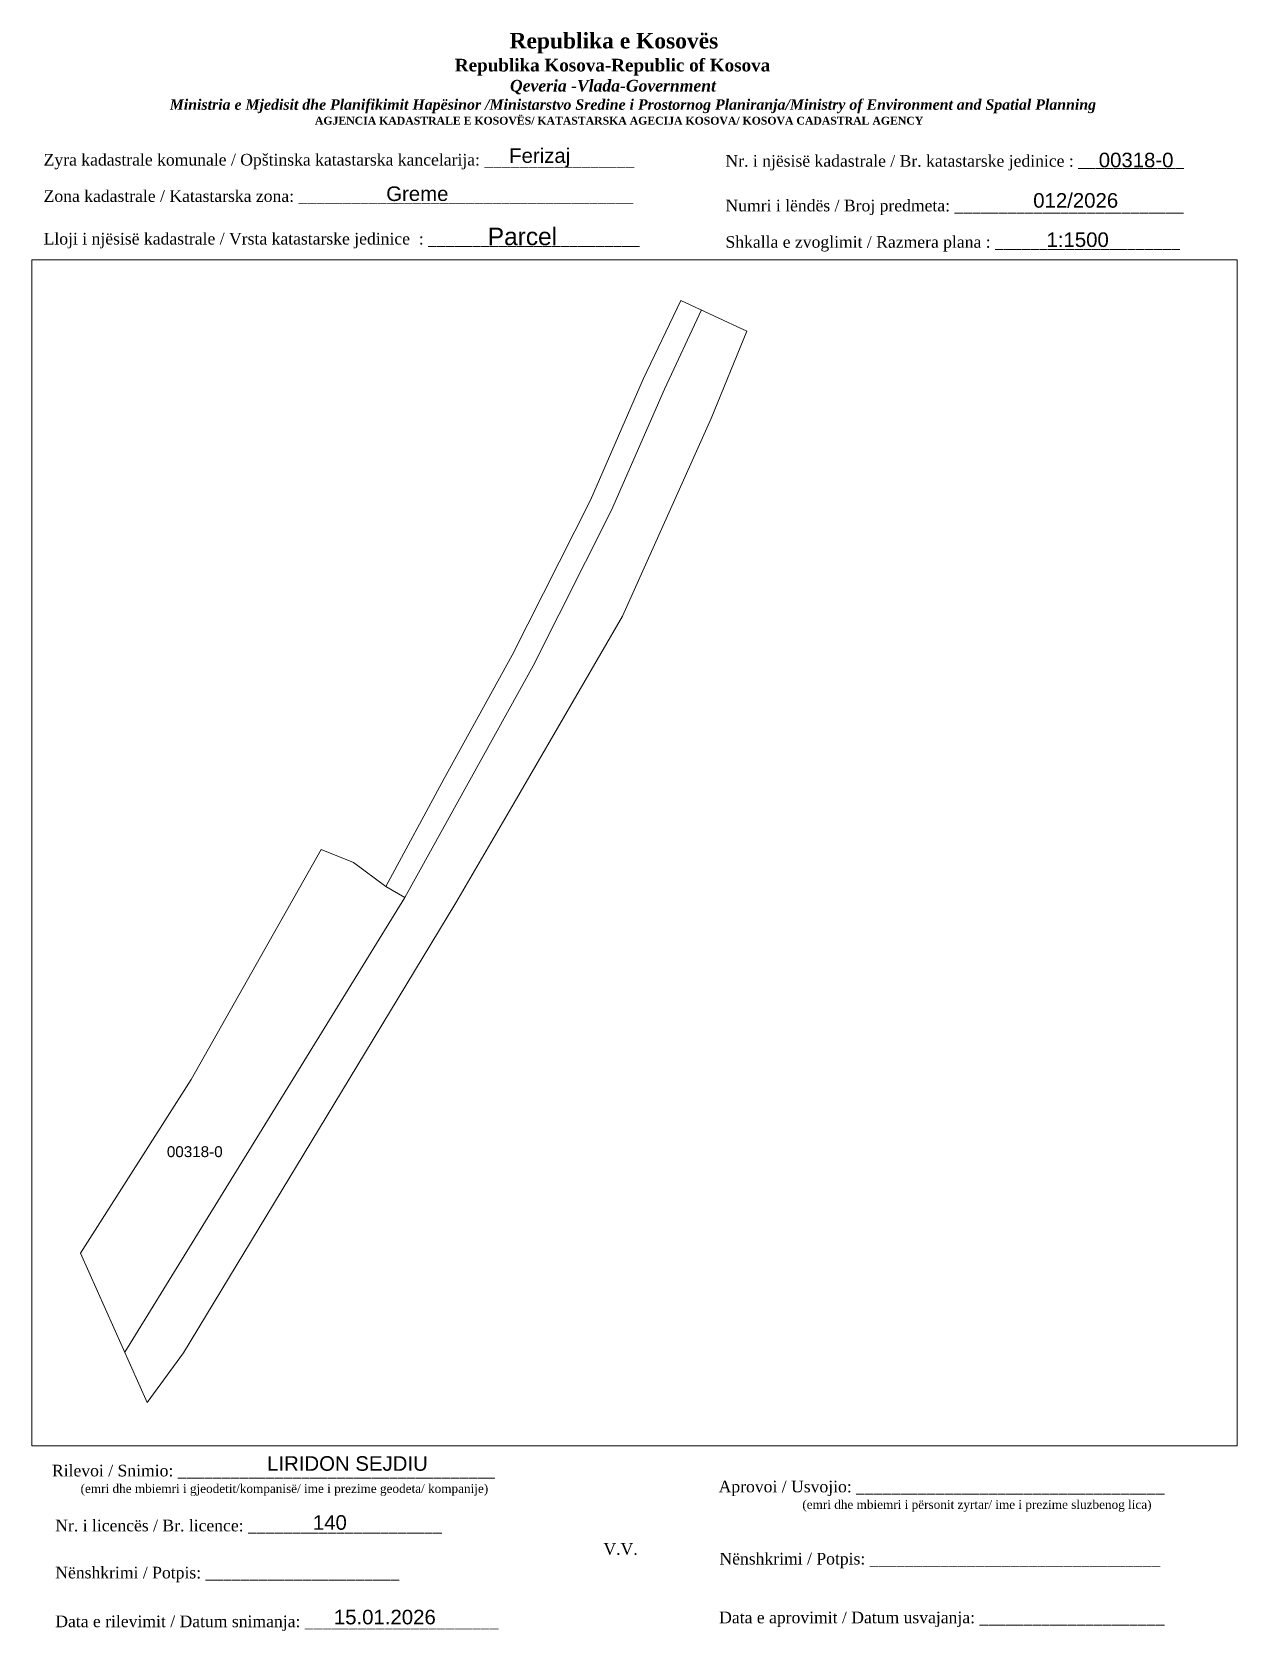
# Paper-space layout 'Manuali' of a CAD drawing. Header units: metres, sheet in millimetres. Extents: x 1 to 208, y 2 to 276.
# The model-space entities are those that its viewports show. They can reach past a viewport. Long polylines and large blocks are cut down to what shows.
import ezdxf

# ---------------------------------------------------------------- set-up
doc = ezdxf.new("R2010")
doc.units = ezdxf.units.M
doc.layers.get('0').update_dxf_attribs({"lineweight": 0})
for name, color, linetype, lineweight in [('Korniza e jashtme', 7, 'Continuous', 0), ('matjet valoni', 113, 'Continuous', 0), ('Nr Parceles Baze', 7, 'Continuous', 0)]:
    doc.layers.add(name, color=color, linetype=linetype, lineweight=lineweight)
doc.styles.get("Standard").update_dxf_attribs({"font": 'arial.ttf'})

msp = doc.modelspace()

# ---------------------------------------------------------------- linework, layer by layer
at = {"layer": 'matjet valoni'}
for p, q in [((7511780.58, 4689025.36), (7511790.21, 4689045.63)), ((7511790.21, 4689045.63), (7511807.24, 4689037.76)), ((7511786.02, 4689022.79), (7511795.55, 4689043.17)), ((7511807.24, 4689037.76), (7511798.06, 4689015.26)), ((7511767.01, 4688994.23), (7511780.58, 4689025.36)), ((7511772.39, 4688991.69), (7511786.02, 4689022.79)), ((7511798.06, 4689015.26), (7511775.28, 4688964.39)), ((7511746.86, 4688954.39), (7511767.01, 4688994.23)), ((7511752.23, 4688951.63), (7511772.39, 4688991.69)), ((7511775.28, 4688964.39), (7511747.34, 4688916.38)), ((7511729.4, 4688922.61), (7511746.86, 4688954.39)), ((7511719.28, 4688892.03), (7511752.23, 4688951.63)), ((7511714.41, 4688894.82), (7511729.4, 4688922.61)), ((7511747.34, 4688916.38), (7511732.37, 4688890.63)), ((7511664.28, 4688845.21), (7511697.72, 4688904.34)), ((7511697.72, 4688904.34), (7511706.05, 4688901)), ((7511706.05, 4688901), (7511714.41, 4688894.82)), ((7511647.21, 4688775.08), (7511719.28, 4688892.03)), ((7511714.41, 4688894.82), (7511719.28, 4688892.03)), ((7511732.37, 4688890.63), (7511706.95, 4688848.53)), ((7511706.95, 4688848.53), (7511662.31, 4688774.87)), ((7511635.84, 4688800.56), (7511664.28, 4688845.21)), ((7511652.99, 4688762.11), (7511635.84, 4688800.56)), ((7511662.31, 4688774.87), (7511652.99, 4688762.11))]:
    msp.add_line(p, q, dxfattribs=at)

# ---------------------------------------------------------------- texts
at = {"layer": 'Nr Parceles Baze', "lineweight": -3}
msp.add_text('00318-0', height=2.8, dxfattribs=at).set_placement((7511658.05, 4688825.24))

psp = doc.layouts.new('Manuali')

# ---------------------------------------------------------------- texts
for s, p in [('00318-0', (183.92, 252.84)), ('Greme', (61.73, 247.06)), ('012/2026', (172.68, 245.91)), ('1:1500', (174.96, 239.17)), ('LIRIDON SEJDIU ', (41.3, 29.28)), ('140', (49.15, 19.16)), ('15.01.2026', (52.75, 2.94))]:
    psp.add_text(s, height=2.5).set_placement(p)
for s, insert, char_height, width, attachment_point in [('\\pi77.297;{\\fBook Antiqua|b1|i0|c0|p18;\\H1.333x;Republika e Kosovës\\fTimes New Roman|b1|i0|c0|p18;\\P\\pi67.927;\\fBook Antiqua|b1|i0|c0|p18;\\H0.8125x;Republika Kosova-Republic of Kosova\\fTimes New Roman|b1|i0|c0|p18;\\P\\pi77.378;\\fBook Antiqua|b1|i1|c0|p18;\\H0.9233x;Qeveria -Vlada-Government \\P\\pi13.032,l6,t23.033;\\fTimes New Roman|b1|i1|c0|p18;\\H0.9x;Ministria e Mjedisit dhe Planifikimit Hapësinor /Ministarstvo Sredine i Prostornog Planiranja/Ministry of Environment and Spatial Planning\\P\\pi43.931,l0,tz;\\fBook Antiqua|b1|i0|c0|p18;\\H0.7406x;AGJENCIA KADASTRALE E KOSOVËS/ KATASTARSKA AGECIJA KOSOVA/ KOSOVA CADASTRAL AGENCY}', (5.57, 275.89), 2, 191.8237, 1), ('{\\fTimes New Roman|b0|i0|c0|p18;Zyra kadastrale komunale / Opštinska katastarska kancelarija: _________________}', (2.98, 255.14), 2, 100.6873, 1), ('Ferizaj', (88.05, 254.47), 2.5, 9.9735, 5), ('{\\fTimes New Roman|b0|i0|c0|p18;Nr. i njësisë kadastrale / Br. katastarske jedinice : ____________}', (119.91, 254.94), 2, 79.9484, 1), ('{\\fTimes New Roman|b0|i0|c0|p18;Zona kadastrale / Katastarska zona: ______________________________________}', (2.98, 248.91), 2, 100.6873, 1), ('{\\fTimes New Roman|b0|i0|c0|p18;Numri i lëndës / Broj predmeta: __________________________}', (119.91, 247.28), 2, 79.9484, 1), ('{\\fTimes New Roman|b0|i0|c0|p18;Lloji i njësisë kadastrale / Vrsta katastarske jedinice  : ________________________}', (2.98, 241.59), 2, 100.6873, 1), ('{\\fArial|b0|i0|c0|p34;Parcel}', (85.09, 240.96), 3, 11.2939, 5), ('{\\fTimes New Roman|b0|i0|c0|p18;Shkalla e zvoglimit / Razmera plana : _____________________}', (119.91, 241.04), 2, 79.9484, 1), ('{\\fTimes New Roman|b0|i0|c0|p18;Rilevoi / Snimio: ____________________________________\\P     \\H0.75x;(emri dhe mbiemri i gjeodetit/kompanisë/ ime i prezime geodeta/ kompanije)}', (42.38, 27.65), 2, 74.7958, 5), ('{\\fTimes New Roman|b0|i0|c0|p18; Aprovoi / Usvojio: ___________________________________\\P                    \\H0.75x;(emri dhe mbiemri i përsonit zyrtar/ ime i prezime sluzbenog lica)}', (117.98, 27.58), 2, 83.344, 1), ('{\\fTimes New Roman|b0|i0|c0|p18;Nr. i licencës / Br. licence: ______________________\\P                                }', (4.98, 20.89), 2, 83.344, 1), ('{\\fTimes New Roman|b0|i0|c0|p18;V.V.                                 }', (101.92, 15.84), 2, 5.7076, 5), ('{\\fTimes New Roman|b0|i0|c0|p18; Nënshkrimi / Potpis: _________________________________}', (118.12, 15.2), 2, 83.344, 1), ('{\\fTimes New Roman|b0|i0|c0|p18;Nënshkrimi / Potpis: ______________________\\P                                 }', (4.98, 12.82), 2, 83.344, 1), ('{\\fTimes New Roman|b0|i0|c0|p18;Data e rilevimit / Datum snimanja: ______________________\\P                                 }', (4.98, 4.45), 2, 83.344, 1), ('{\\fTimes New Roman|b0|i0|c0|p18; Data e aprovimit / Datum usvajanja: _____________________}', (118.07, 5.12), 2, 83.344, 1)]:
    psp.add_mtext(s, dxfattribs=dict(insert=insert, char_height=char_height, width=width, attachment_point=attachment_point))

# ---------------------------------------------------------------- viewports
at = {"layer": 'Korniza e jashtme', "view_target_point": (370776.43, 310629.57)}
psp.add_viewport(center=(104.31, 135.25), size=(206.65, 203.4046), view_center_point=(7141001.91, 4378273.93), view_height=305.0916, dxfattribs=at)

doc.saveas('drawing.dxf')
